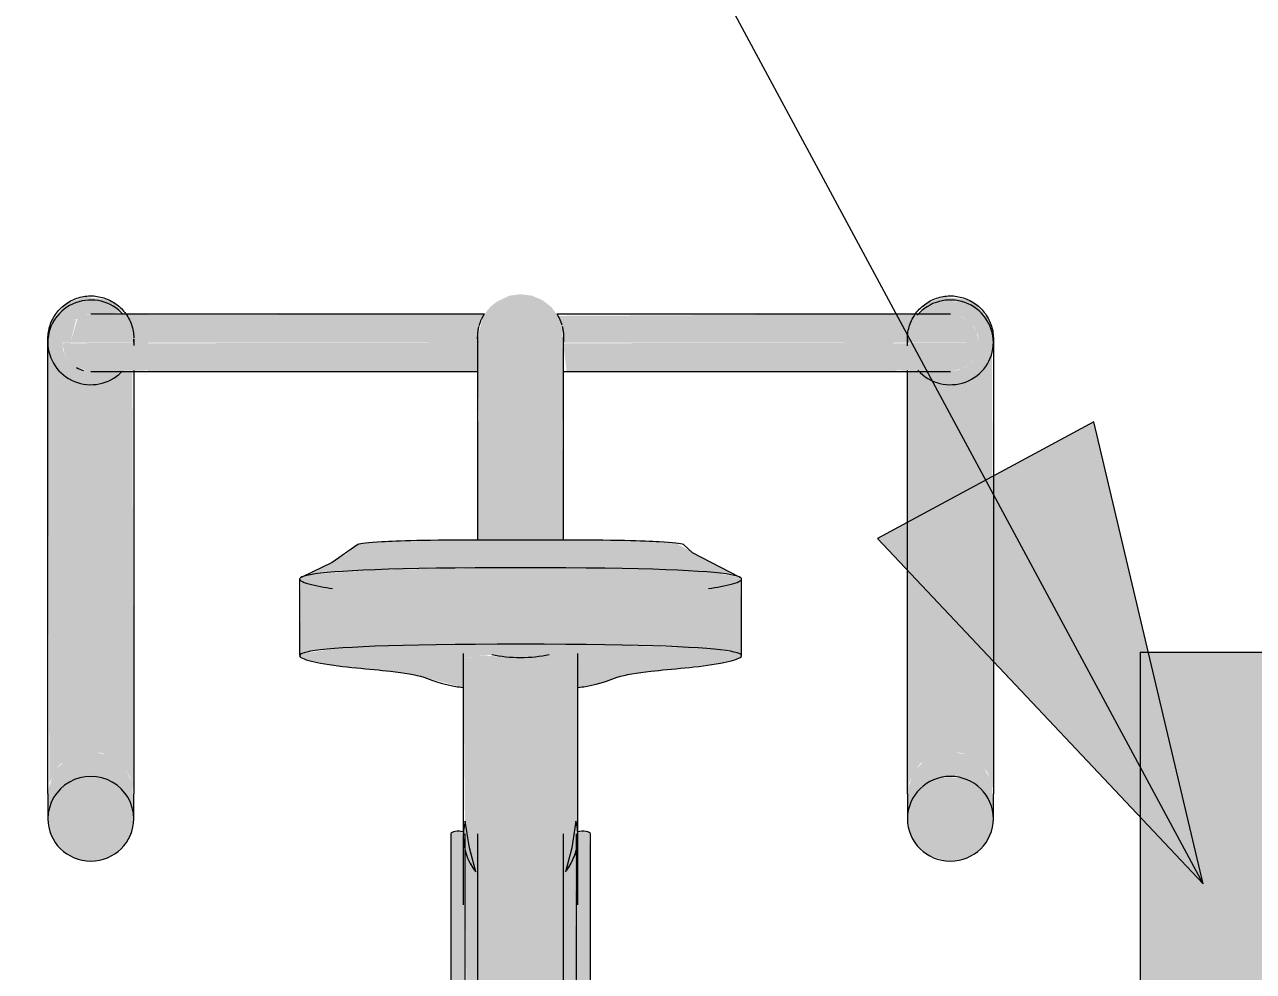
# Model space of a CAD drawing. Header units: inches. Extents: x -1460 to -268, y -77 to 274.
# Drawn here: x -1326.27 to -1304.82, y 6.76 to 23.29 of the extents above; entities that cross this region are included whole.
import ezdxf

# ---------------------------------------------------------------- set-up
doc = ezdxf.new("R2010")
doc.units = ezdxf.units.IN
doc.header["$MEASUREMENT"] = 0
for name, color, linetype, lineweight in [('A-ANNO-DIMS', 211, 'Continuous', 9), ('A-ANNO-DIMS-64', 211, 'Continuous', 9), ('G-ANNO-TEXT', 231, 'Continuous', 9), ('L-SITE', 91, 'Continuous', 9), ('Q-SPCQ', 91, 'Continuous', 9)]:
    doc.layers.add(name, color=color, linetype=linetype, lineweight=lineweight)
doc.styles.add('Century Gothic', font='ufonts.com_century-gothic.ttf', dxfattribs={"height": 6})
doc.dimstyles.new('OD_-__1___Tolerance', dxfattribs={"dimscale": 12, "dimtxt": 6.26501, "dimasz": 0.666667, "dimexe": 0.5, "dimexo": 0.333333, "dimgap": 0.333333, "dimtad": 1, "dimdec": 0, "dimzin": 1, "dimdsep": 46, "dimlunit": 4, "dimtxsty": 'Century Gothic', "dimblk1": 'OBLIQUE', "dimblk2": 'OBLIQUE', "dimsah": 1, "dimcen": 0.09, "dimdle": 0.5, "dimazin": 0, "dimtfac": 1, "dimtdec": 4, "dimtix": 1, "dimtmove": 0, "dimatfit": 3, "dimfxl": 1, "dimtvp": 1, "dimtfill": 1, "dimfrac": 2, "dimtolj": 1, "dimtzin": 0, "dimarcsym": 2})

# ---------------------------------------------------------------- blocks, each defined once
blk = doc.blocks.new('BIKE_HITCH - In Ground-777502-Elevation - North')
at = {"layer": 'L-SITE'}
for points in [[(-1305.613, -21.643), (-1305.613, -9.264), (-1305.88, -9.21), (-1306.058, -9.118), (-1306.267, -8.874), (-1306.329, -8.725), (-1306.348, -8.603), (-1306.351, -8.44), (-1306.363, -8.057), (-1306.344, 5.153), (-1306.219, 5.428), (-1305.967, 5.644), (-1305.824, 5.702), (-1305.69, 5.727), (-1305.613, 5.736), (-1305.613, 12.336), (-1306.8, 12.336), (-1306.79, -21.592), (-1306.641, -21.616), (-1305.725, -21.643)], [(-1305.613, -21.643), (-1304.555, -21.615), (-1304.425, -21.592), (-1304.425, 12.336), (-1305.613, 12.336), (-1305.613, 5.736), (-1305.328, 5.673), (-1305.155, 5.577), (-1304.956, 5.343), (-1304.878, 5.08), (-1304.863, 4.986), (-1304.888, -8.708), (-1305.032, -8.981), (-1305.238, -9.164), (-1305.503, -9.25), (-1305.613, -9.264), (-1305.613, -16.944)], [(-1305.613, -9.264), (-1305.419, -9.238), (-1305.173, -9.114), (-1305.052, -9.005), (-1304.936, -8.824), (-1304.888, -8.708), (-1304.863, -7.61), (-1304.888, 5.18), (-1304.963, 5.361), (-1305.082, 5.516), (-1305.238, 5.635), (-1305.467, 5.717), (-1305.693, 5.727), (-1305.858, 5.69), (-1305.938, 5.662), (-1306.128, 5.525), (-1306.268, 5.343), (-1306.289, 5.311), (-1306.344, 5.153), (-1306.363, 4.756), (-1306.344, -8.681), (-1306.267, -8.874), (-1306.127, -9.054), (-1306.08, -9.1), (-1305.85, -9.221), (-1305.668, -9.258)]]:
    blk.add_hatch(color=256, dxfattribs=at).paths.add_polyline_path(points, flags=0)
for p, q in [((-1306.8, 12.336), (-1306.8, -21.637)), ((-1306.8, 12.336), (-1305.613, 12.336)), ((-1305.613, 12.336), (-1304.425, 12.336)), ((-1304.425, -21.64), (-1304.425, 12.336))]:
    blk.add_line(p, q, dxfattribs=at)
at = {"layer": 'L-SITE', "flags": 128}
for points in [[(-1306.363, 4.986), (-1306.362, 5.016), (-1306.36, 5.046), (-1306.357, 5.076), (-1306.353, 5.105), (-1306.348, 5.135), (-1306.341, 5.164), (-1306.334, 5.193), (-1306.325, 5.222), (-1306.315, 5.25), (-1306.304, 5.278), (-1306.291, 5.305), (-1306.278, 5.332), (-1306.264, 5.359), (-1306.248, 5.384), (-1306.232, 5.409), (-1306.214, 5.434), (-1306.196, 5.458), (-1306.177, 5.48), (-1306.156, 5.503), (-1306.135, 5.524), (-1306.113, 5.544), (-1306.091, 5.564), (-1306.067, 5.583), (-1306.043, 5.6), (-1306.018, 5.617), (-1305.992, 5.633), (-1305.966, 5.647), (-1305.94, 5.661), (-1305.912, 5.674), (-1305.885, 5.685), (-1305.856, 5.695), (-1305.828, 5.704), (-1305.799, 5.712), (-1305.77, 5.719), (-1305.74, 5.725), (-1305.711, 5.73), (-1305.681, 5.733), (-1305.651, 5.735), (-1305.621, 5.736), (-1305.591, 5.736), (-1305.561, 5.734), (-1305.531, 5.731), (-1305.501, 5.728), (-1305.472, 5.723), (-1305.442, 5.716), (-1305.413, 5.709), (-1305.385, 5.7), (-1305.356, 5.691), (-1305.328, 5.68), (-1305.301, 5.668), (-1305.274, 5.655), (-1305.247, 5.641), (-1305.221, 5.626), (-1305.196, 5.609), (-1305.171, 5.592), (-1305.148, 5.574), (-1305.124, 5.555), (-1305.102, 5.535), (-1305.08, 5.514), (-1305.06, 5.493), (-1305.04, 5.47), (-1305.021, 5.447), (-1305.003, 5.423), (-1304.986, 5.398), (-1304.97, 5.373), (-1304.955, 5.347), (-1304.941, 5.32), (-1304.928, 5.293), (-1304.917, 5.265), (-1304.906, 5.237), (-1304.897, 5.209), (-1304.888, 5.18), (-1304.881, 5.151), (-1304.875, 5.121), (-1304.87, 5.092), (-1304.867, 5.062), (-1304.864, 5.032), (-1304.863, 5.002), (-1304.863, 4.986)], [(-1306.363, 4.821), (-1306.363, 4.875), (-1306.363, 4.918), (-1306.363, 4.951), (-1306.363, 4.973), (-1306.363, 4.984), (-1306.363, 4.986)], [(-1306.363, 4.986), (-1306.363, 4.981), (-1306.363, 4.964), (-1306.363, 4.937), (-1306.363, 4.9), (-1306.363, 4.851), (-1306.363, 4.792), (-1306.363, 4.723), (-1306.363, 4.643), (-1306.363, 4.553), (-1306.363, 4.453), (-1306.363, 4.343), (-1306.363, 4.223), (-1306.363, 4.094), (-1306.363, 3.955), (-1306.363, 3.807), (-1306.363, 3.65), (-1306.363, 3.485), (-1306.363, 3.311), (-1306.363, 3.129), (-1306.363, 2.939), (-1306.363, 2.741), (-1306.363, 2.537), (-1306.363, 2.325), (-1306.363, 2.107), (-1306.363, 1.883), (-1306.363, 1.653), (-1306.363, 1.417), (-1306.363, 1.177), (-1306.363, 0.931), (-1306.363, 0.682), (-1306.363, 0.428), (-1306.363, 0.171), (-1306.363, -0.089), (-1306.363, -0.352), (-1306.363, -0.617), (-1306.363, -0.884), (-1306.363, -1.152), (-1306.363, -1.421), (-1306.363, -1.691), (-1306.363, -1.961), (-1306.363, -2.231), (-1306.363, -2.5), (-1306.363, -2.767), (-1306.363, -3.034), (-1306.363, -3.298), (-1306.363, -3.559), (-1306.363, -3.818), (-1306.363, -4.074), (-1306.363, -4.325), (-1306.363, -4.573), (-1306.363, -4.816), (-1306.363, -5.055), (-1306.363, -5.288), (-1306.363, -5.515), (-1306.363, -5.736), (-1306.363, -5.951), (-1306.363, -6.16), (-1306.363, -6.361), (-1306.363, -6.555), (-1306.363, -6.741), (-1306.363, -6.92), (-1306.363, -7.09), (-1306.363, -7.251), (-1306.363, -7.404), (-1306.363, -7.548), (-1306.363, -7.683), (-1306.363, -7.808), (-1306.363, -7.923), (-1306.363, -8.029), (-1306.363, -8.124), (-1306.363, -8.209), (-1306.363, -8.284), (-1306.363, -8.349), (-1306.363, -8.403), (-1306.363, -8.446), (-1306.363, -8.479), (-1306.363, -8.501), (-1306.363, -8.512), (-1306.363, -8.514)], [(-1304.863, 4.986), (-1304.863, 4.981), (-1304.863, 4.964), (-1304.863, 4.937), (-1304.863, 4.9), (-1304.863, 4.851)], [(-1304.863, -8.514), (-1304.863, -8.509), (-1304.863, -8.492), (-1304.863, -8.466), (-1304.863, -8.428), (-1304.863, -8.379), (-1304.863, -8.321), (-1304.863, -8.251), (-1304.863, -8.171), (-1304.863, -8.081), (-1304.863, -7.981), (-1304.863, -7.871), (-1304.863, -7.751), (-1304.863, -7.622), (-1304.863, -7.483), (-1304.863, -7.335), (-1304.863, -7.178), (-1304.863, -7.013), (-1304.863, -6.839), (-1304.863, -6.657), (-1304.863, -6.467), (-1304.863, -6.269), (-1304.863, -6.065), (-1304.863, -5.853), (-1304.863, -5.635), (-1304.863, -5.411), (-1304.863, -5.181), (-1304.863, -4.946), (-1304.863, -4.705), (-1304.863, -4.46), (-1304.863, -4.21), (-1304.863, -3.956), (-1304.863, -3.699), (-1304.863, -3.439), (-1304.863, -3.176), (-1304.863, -2.911), (-1304.863, -2.644), (-1304.863, -2.376), (-1304.863, -2.107), (-1304.863, -1.837), (-1304.863, -1.567), (-1304.863, -1.297), (-1304.863, -1.028), (-1304.863, -0.761), (-1304.863, -0.495), (-1304.863, -0.23), (-1304.863, 0.031), (-1304.863, 0.29), (-1304.863, 0.545), (-1304.863, 0.797), (-1304.863, 1.045), (-1304.863, 1.288), (-1304.863, 1.526), (-1304.863, 1.76), (-1304.863, 1.987), (-1304.863, 2.208), (-1304.863, 2.423), (-1304.863, 2.632), (-1304.863, 2.833), (-1304.863, 3.027), (-1304.863, 3.213), (-1304.863, 3.392), (-1304.863, 3.562), (-1304.863, 3.723), (-1304.863, 3.876), (-1304.863, 4.02), (-1304.863, 4.154), (-1304.863, 4.28), (-1304.863, 4.395), (-1304.863, 4.5), (-1304.863, 4.596), (-1304.863, 4.681), (-1304.863, 4.756), (-1304.863, 4.821), (-1304.863, 4.875), (-1304.863, 4.918), (-1304.863, 4.951), (-1304.863, 4.973), (-1304.863, 4.984), (-1304.863, 4.986)], [(-1306.363, -8.514), (-1306.363, -8.509), (-1306.363, -8.492), (-1306.363, -8.466), (-1306.363, -8.428), (-1306.363, -8.379), (-1306.363, -8.321)], [(-1304.863, -8.544), (-1304.865, -8.574), (-1304.868, -8.604), (-1304.872, -8.634), (-1304.878, -8.663), (-1304.884, -8.692), (-1304.892, -8.721), (-1304.901, -8.75), (-1304.911, -8.778), (-1304.922, -8.806), (-1304.934, -8.834), (-1304.948, -8.86), (-1304.962, -8.887), (-1304.977, -8.912), (-1304.994, -8.938), (-1305.011, -8.962), (-1305.03, -8.986), (-1305.049, -9.009), (-1305.069, -9.031), (-1305.09, -9.052), (-1305.112, -9.073), (-1305.135, -9.092), (-1305.158, -9.111), (-1305.183, -9.128), (-1305.208, -9.145), (-1305.233, -9.161), (-1305.259, -9.176), (-1305.286, -9.189), (-1305.313, -9.202), (-1305.341, -9.213), (-1305.369, -9.223), (-1305.398, -9.233), (-1305.427, -9.241), (-1305.456, -9.247), (-1305.485, -9.253), (-1305.515, -9.258), (-1305.545, -9.261), (-1305.575, -9.263), (-1305.605, -9.264), (-1305.635, -9.264), (-1305.665, -9.262), (-1305.695, -9.26), (-1305.724, -9.256), (-1305.754, -9.251), (-1305.783, -9.244), (-1305.812, -9.237), (-1305.841, -9.228), (-1305.869, -9.219), (-1305.897, -9.208), (-1305.925, -9.196), (-1305.952, -9.183), (-1305.978, -9.169), (-1306.004, -9.154), (-1306.03, -9.138), (-1306.054, -9.12), (-1306.078, -9.102), (-1306.101, -9.083), (-1306.124, -9.063), (-1306.145, -9.042), (-1306.166, -9.021), (-1306.186, -8.998), (-1306.205, -8.975), (-1306.223, -8.951), (-1306.239, -8.926), (-1306.255, -8.901), (-1306.27, -8.875), (-1306.284, -8.848), (-1306.297, -8.821), (-1306.309, -8.793), (-1306.319, -8.765), (-1306.329, -8.737), (-1306.337, -8.708), (-1306.344, -8.679), (-1306.35, -8.649), (-1306.355, -8.62), (-1306.359, -8.59), (-1306.361, -8.56), (-1306.363, -8.53), (-1306.363, -8.514)], [(-1304.863, -8.403), (-1304.863, -8.446), (-1304.863, -8.479), (-1304.863, -8.501), (-1304.863, -8.512), (-1304.863, -8.514)]]:
    blk.add_lwpolyline(points, dxfattribs=at)
at = {"layer": 'L-SITE'}
for points in [[(-1305.325, 5.679), (-1305.342, 5.685), (-1305.358, 5.692), (-1305.376, 5.697)], [(-1306.313, 5.255), (-1306.317, 5.244), (-1306.321, 5.234), (-1306.324, 5.223)], [(-1304.901, 5.223), (-1304.907, 5.24), (-1304.913, 5.257), (-1304.92, 5.274)], [(-1306.357, 5.078), (-1306.361, 5.048), (-1306.363, 5.017), (-1306.363, 4.986)], [(-1306.363, 4.986), (-1306.363, 4.969), (-1306.362, 4.953), (-1306.361, 4.936)], [(-1306.359, -8.438), (-1306.362, -8.463), (-1306.363, -8.489), (-1306.363, -8.514)], [(-1306.363, -8.514), (-1306.363, -8.551), (-1306.36, -8.589), (-1306.355, -8.625)], [(-1306.324, -8.751), (-1306.321, -8.762), (-1306.317, -8.772), (-1306.313, -8.783)], [(-1304.92, -8.802), (-1304.913, -8.786), (-1304.907, -8.768), (-1304.901, -8.751)], [(-1305.375, -9.225), (-1305.358, -9.22), (-1305.341, -9.213), (-1305.325, -9.206)]]:
    blk.add_open_spline(points, degree=3, dxfattribs=at)
for points, knots in [([(-1305.131, 5.56), (-1305.136, 5.565), (-1305.148, 5.575), (-1305.168, 5.59), (-1305.186, 5.603), (-1305.196, 5.609), (-1305.197, 5.61)], [0.55853713, 0.55853713, 0.55853713, 0.55853713, 0.575, 0.6, 0.625, 0.63059852, 0.63059852, 0.63059852, 0.63059852]), ([(-1306.219, 5.428), (-1306.224, 5.421), (-1306.231, 5.411), (-1306.237, 5.402), (-1306.238, 5.4)], [0.6, 0.6, 0.6, 0.6, 0.625, 0.62948667, 0.62948667, 0.62948667, 0.62948667]), ([(-1304.987, 5.4), (-1304.988, 5.401), (-1304.995, 5.411), (-1305.007, 5.428), (-1305.023, 5.449), (-1305.033, 5.461), (-1305.037, 5.466)], [0.3697654, 0.3697654, 0.3697654, 0.3697654, 0.375, 0.4, 0.425, 0.44223628, 0.44223628, 0.44223628, 0.44223628]), ([(-1304.863, 4.986), (-1304.863, 5.027), (-1304.867, 5.074), (-1304.875, 5.119), (-1304.876, 5.125)], [0, 0, 0, 0, 0.1, 0.1151054, 0.1151054, 0.1151054, 0.1151054]), ([(-1304.877, -8.661), (-1304.876, -8.653), (-1304.867, -8.604), (-1304.863, -8.555), (-1304.863, -8.514)], [0.877854, 0.877854, 0.877854, 0.877854, 0.9, 1, 1, 1, 1]), ([(-1306.238, -8.928), (-1306.237, -8.93), (-1306.231, -8.939), (-1306.224, -8.948), (-1306.219, -8.956)], [0.37034888, 0.37034888, 0.37034888, 0.37034888, 0.375, 0.4, 0.4, 0.4, 0.4]), ([(-1305.037, -8.994), (-1305.033, -8.989), (-1305.022, -8.977), (-1305.007, -8.956), (-1304.995, -8.939), (-1304.988, -8.929), (-1304.987, -8.928)], [0.55761597, 0.55761597, 0.55761597, 0.55761597, 0.575, 0.6, 0.625, 0.63017959, 0.63017959, 0.63017959, 0.63017959]), ([(-1305.197, -9.138), (-1305.195, -9.137), (-1305.185, -9.13), (-1305.168, -9.118), (-1305.147, -9.102), (-1305.135, -9.092), (-1305.13, -9.088)], [0.36925883, 0.36925883, 0.36925883, 0.36925883, 0.375, 0.4, 0.425, 0.44138524, 0.44138524, 0.44138524, 0.44138524])]:
    blk.add_open_spline(points, degree=3, knots=knots, dxfattribs=at)
blk = doc.blocks.new('Bicycle_4878 - Bicycle_4878-V5-Elevation - North')
at = {"layer": 'Q-SPCQ'}
for points in [[(-1325.113, 17.002), (-1324.919, 17.027), (-1324.68, 17.145), (-1324.596, 17.241), (-1325.242, 17.251), (-1325.546, 17.484), (-1325.596, 17.604), (-1325.613, 17.734), (-1325.563, 17.941), (-1325.528, 18.008), (-1325.388, 18.148), (-1325.347, 18.148), (-1325.181, 18.225), (-1324.975, 18.225), (-1324.582, 18.263), (-1324.738, 18.38), (-1324.919, 18.454), (-1325.113, 18.479), (-1325.307, 18.454), (-1325.528, 18.35), (-1325.643, 18.263), (-1325.762, 18.11), (-1325.837, 17.932), (-1325.861, 17.725), (-1325.837, 17.55), (-1325.707, 17.301), (-1325.643, 17.218), (-1325.488, 17.101), (-1325.307, 17.027)], [(-1325.837, 17.932), (-1325.762, 18.11), (-1325.643, 18.263), (-1325.388, 18.421), (-1325.307, 18.454), (-1325.021, 18.467), (-1324.838, 18.421), (-1324.718, 18.366), (-1324.539, 18.265), (-1324.738, 18.441), (-1324.838, 18.492), (-1325.113, 18.519), (-1325.206, 18.539), (-1325.488, 18.441), (-1325.558, 18.404), (-1325.79, 18.11)], [(-1317.613, 16.268), (-1317.082, 16.303), (-1316.888, 16.355), (-1316.863, 16.386), (-1316.888, 18.025), (-1316.963, 18.206), (-1317.082, 18.362), (-1317.238, 18.481), (-1317.419, 18.556), (-1317.613, 18.581), (-1317.807, 18.556), (-1318.027, 18.451), (-1318.148, 18.355), (-1318.262, 18.206), (-1318.345, 17.9), (-1318.363, 17.36), (-1318.337, 16.355), (-1318.129, 16.301), (-1317.807, 16.272)], [(-1310.113, 17.002), (-1309.919, 17.027), (-1309.738, 17.101), (-1309.582, 17.219), (-1309.463, 17.372), (-1309.388, 17.55), (-1309.363, 17.741), (-1309.388, 17.932), (-1309.463, 18.11), (-1309.582, 18.263), (-1309.738, 18.38), (-1309.919, 18.454), (-1310.221, 18.465), (-1310.307, 18.454), (-1310.579, 18.312), (-1310.675, 18.208), (-1310.439, 18.225), (-1310.066, 18.228), (-1309.923, 18.192), (-1309.782, 18.105), (-1309.698, 18.008), (-1309.652, 17.917), (-1309.63, 17.863), (-1309.614, 17.725), (-1309.672, 17.502), (-1309.748, 17.395), (-1309.843, 17.316), (-1309.959, 17.261), (-1310.095, 17.236), (-1310.221, 17.248), (-1310.299, 17.236), (-1310.669, 17.252), (-1310.579, 17.17), (-1310.488, 17.101), (-1310.221, 17.016)], [(-1309.388, 17.932), (-1309.463, 18.159), (-1309.669, 18.406), (-1309.852, 18.493), (-1310.113, 18.519), (-1310.221, 18.535), (-1310.488, 18.441), (-1310.558, 18.404), (-1310.643, 18.263), (-1310.388, 18.421), (-1310.221, 18.465), (-1310.021, 18.468), (-1309.838, 18.421), (-1309.738, 18.38), (-1309.539, 18.207), (-1309.463, 18.11)], [(-1318.363, 17.734), (-1318.356, 17.734), (-1318.356, 17.9), (-1318.308, 18.111), (-1318.266, 18.228), (-1324.113, 18.217), (-1324.113, 17.734), (-1319.447, 17.734)], [(-1316.869, 17.734), (-1311.113, 17.734), (-1311.113, 18.234), (-1316.962, 18.203), (-1316.888, 18.025), (-1316.869, 17.734)], [(-1309.613, 17.734), (-1309.655, 17.925), (-1309.748, 18.073), (-1309.789, 18.11), (-1309.959, 18.207), (-1310.095, 18.231), (-1310.299, 18.231), (-1311.044, 18.217), (-1311.113, 18.217), (-1311.113, 17.734), (-1309.655, 17.734)], [(-1324.363, 9.862), (-1324.388, 17.246), (-1324.582, 17.218), (-1324.826, 17.065), (-1325.019, 17.014), (-1325.211, 17.015), (-1325.405, 17.067), (-1325.569, 17.163), (-1325.708, 17.301), (-1325.806, 17.45), (-1325.863, 17.725), (-1325.837, 10.053), (-1325.712, 10.296), (-1325.643, 10.385), (-1325.4, 10.538), (-1325.211, 10.588), (-1325.015, 10.588), (-1324.919, 10.576), (-1324.656, 10.44), (-1324.514, 10.296), (-1324.425, 10.142), (-1324.375, 9.95)], [(-1324.113, 17.234), (-1318.363, 17.243), (-1318.363, 17.734), (-1324.113, 17.725), (-1324.113, 17.251)], [(-1311.113, 17.234), (-1311.113, 17.734), (-1316.869, 17.725), (-1316.811, 17.242), (-1311.539, 17.235)], [(-1310.113, 17.234), (-1309.906, 17.283), (-1309.789, 17.357), (-1309.698, 17.46), (-1309.655, 17.543), (-1309.63, 17.604), (-1309.613, 17.734), (-1311.113, 17.725), (-1311.113, 17.234), (-1311.044, 17.251), (-1310.131, 17.236)], [(-1310.863, 9.862), (-1310.831, 10.068), (-1310.712, 10.296), (-1310.643, 10.385), (-1310.4, 10.538), (-1310.211, 10.588), (-1310.015, 10.588), (-1309.919, 10.576), (-1309.656, 10.44), (-1309.513, 10.296), (-1309.463, 10.232), (-1309.375, 9.953), (-1309.363, 10.068), (-1309.388, 17.55), (-1309.518, 17.302), (-1309.656, 17.163), (-1309.826, 17.065), (-1310.019, 17.014), (-1310.221, 17.016), (-1310.405, 17.067), (-1310.569, 17.163), (-1310.742, 17.257), (-1310.863, 17.234), (-1310.863, 10.054)], [(-1318.363, 14.297), (-1316.863, 14.298), (-1316.888, 16.355), (-1317.082, 16.303), (-1317.613, 16.268), (-1318.143, 16.303), (-1318.337, 16.355), (-1318.363, 16.386), (-1318.363, 14.298)], [(-1321.446, 13.638), (-1321.087, 13.71), (-1320.155, 13.773), (-1318.129, 13.808), (-1317.613, 13.809), (-1318.129, 14.298), (-1320.092, 14.261), (-1320.447, 14.219), (-1320.662, 14.04), (-1320.964, 13.869), (-1321.283, 13.716)], [(-1317.613, 13.809), (-1317.097, 14.298), (-1318.129, 14.298), (-1317.826, 14.011)], [(-1313.78, 13.638), (-1314.542, 14.028), (-1314.902, 14.242), (-1315.493, 14.278), (-1316.316, 14.294), (-1317.099, 14.296), (-1317.613, 13.809), (-1315.071, 13.773), (-1314.028, 13.699), (-1313.904, 13.669)], [(-1321.464, 12.259), (-1321.428, 12.311), (-1321.214, 12.361), (-1320.773, 12.405), (-1319.021, 12.464), (-1317.613, 12.473), (-1317.613, 13.809), (-1320.155, 13.773), (-1321.214, 13.695), (-1321.446, 13.638), (-1321.455, 12.772)], [(-1313.762, 12.259), (-1313.78, 13.638), (-1314.175, 13.713), (-1315.071, 13.773), (-1316.952, 13.807), (-1317.613, 13.809), (-1317.613, 12.473), (-1315.167, 12.441), (-1314.012, 12.361), (-1313.78, 12.285)], [(-1318.613, 11.717), (-1318.584, 12.219), (-1318.542, 12.234), (-1318.32, 12.277), (-1317.872, 12.296), (-1316.904, 12.277), (-1316.628, 12.207), (-1316.613, 12.192), (-1316.607, 11.718), (-1316.189, 11.807), (-1315.684, 11.955), (-1315.142, 12.023), (-1314.175, 12.136), (-1313.857, 12.209), (-1313.762, 12.259), (-1313.797, 12.311), (-1314.175, 12.377), (-1314.452, 12.405), (-1316.205, 12.464), (-1319.021, 12.464), (-1320.773, 12.405), (-1321.428, 12.311), (-1321.464, 12.259), (-1321.369, 12.209), (-1320.978, 12.123), (-1320.083, 12.023), (-1319.401, 11.925), (-1318.618, 11.718)], [(-1317.613, 6.075), (-1317.113, 6.13), (-1316.811, 6.245), (-1316.683, 6.341), (-1316.644, 6.385), (-1316.667, 8.801), (-1316.829, 8.503), (-1316.684, 9.154), (-1316.635, 9.321), (-1316.613, 9.276), (-1316.614, 12.194), (-1316.702, 12.239), (-1316.908, 12.277), (-1317.113, 12.296), (-1317.613, 12.242), (-1318.322, 12.277), (-1318.581, 12.222), (-1318.613, 12.192), (-1318.584, 9.353), (-1318.578, 9.386), (-1318.445, 8.688), (-1318.446, 8.578), (-1318.559, 8.801), (-1318.581, 8.85), (-1318.559, 6.357), (-1318.399, 6.237), (-1318.32, 6.195), (-1318.113, 6.13), (-1317.872, 6.089)], [(-1317.613, 12.242), (-1317.113, 12.296), (-1318.113, 12.296), (-1317.872, 12.256)], [(-1324.363, 9.428), (-1324.388, 10.053), (-1324.518, 10.302), (-1324.656, 10.44), (-1324.826, 10.538), (-1325.015, 10.588), (-1325.211, 10.588), (-1325.4, 10.538), (-1325.569, 10.44), (-1325.712, 10.296), (-1325.762, 10.232), (-1325.851, 9.95), (-1325.863, 9.668), (-1325.837, 9.619), (-1325.762, 9.797), (-1325.643, 9.95), (-1325.488, 10.068), (-1325.307, 10.142), (-1325.113, 10.167), (-1324.919, 10.142), (-1324.718, 10.053), (-1324.518, 9.867), (-1324.42, 9.694), (-1324.375, 9.519)], [(-1309.363, 9.428), (-1309.388, 10.054), (-1309.518, 10.302), (-1309.656, 10.44), (-1309.826, 10.538), (-1310.015, 10.588), (-1310.221, 10.587), (-1310.4, 10.538), (-1310.569, 10.44), (-1310.712, 10.296), (-1310.762, 10.232), (-1310.849, 9.964), (-1310.863, 9.862), (-1310.837, 9.619), (-1310.762, 9.798), (-1310.643, 9.951), (-1310.488, 10.068), (-1310.221, 10.153), (-1310.113, 10.167), (-1309.919, 10.142), (-1309.738, 10.068), (-1309.518, 9.868), (-1309.42, 9.694), (-1309.375, 9.519)], [(-1325.113, 8.69), (-1324.919, 8.715), (-1324.718, 8.803), (-1324.582, 8.906), (-1324.463, 9.059), (-1324.388, 9.237), (-1324.363, 9.428), (-1324.388, 9.619), (-1324.463, 9.797), (-1324.582, 9.95), (-1324.738, 10.068), (-1324.919, 10.142), (-1325.113, 10.167), (-1325.307, 10.142), (-1325.488, 10.068), (-1325.643, 9.95), (-1325.762, 9.797), (-1325.837, 9.619), (-1325.863, 9.428), (-1325.837, 9.237), (-1325.762, 9.059), (-1325.643, 8.906), (-1325.488, 8.788), (-1325.307, 8.715)], [(-1310.113, 8.69), (-1309.919, 8.715), (-1309.738, 8.789), (-1309.582, 8.906), (-1309.463, 9.059), (-1309.388, 9.237), (-1309.363, 9.428), (-1309.388, 9.619), (-1309.463, 9.798), (-1309.582, 9.951), (-1309.738, 10.068), (-1309.919, 10.142), (-1310.221, 10.153), (-1310.307, 10.142), (-1310.488, 10.068), (-1310.643, 9.951), (-1310.762, 9.798), (-1310.837, 9.619), (-1310.863, 9.428), (-1310.837, 9.237), (-1310.762, 9.059), (-1310.643, 8.906), (-1310.488, 8.789), (-1310.221, 8.704)], [(-1316.519, -9.033), (-1316.394, -9.033), (-1316.411, 9.188), (-1316.519, 9.21), (-1316.617, 9.185), (-1316.628, 8.991), (-1316.644, 8.692), (-1316.626, -9.033), (-1316.55, -9.033)]]:
    blk.add_hatch(color=256, dxfattribs=at).paths.add_polyline_path(points, flags=0)
h = blk.add_hatch(color=256, dxfattribs=at)
h.paths.add_polyline_path([(-1324.863, 17.734), (-1324.113, 17.734), (-1324.113, 18.234), (-1324.396, 18.222), (-1325.242, 18.217), (-1325.347, 18.148), (-1325.47, 17.734), (-1325, 17.734)], flags=0)
h.paths.add_polyline_path([(-1325.47, 17.734), (-1325.363, 18.167), (-1325.528, 18.008), (-1325.57, 17.925), (-1325.596, 17.863), (-1325.613, 17.734), (-1325.528, 17.734)], flags=0)
h = blk.add_hatch(color=256, dxfattribs=at)
h.paths.add_polyline_path([(-1325.113, 17.234), (-1324.868, 17.239), (-1324.396, 17.246), (-1324.113, 17.251), (-1324.113, 17.734), (-1325.467, 17.725), (-1325.347, 17.32), (-1325.181, 17.243), (-1325.151, 17.239)], flags=0)
h.paths.add_polyline_path([(-1325.363, 17.301), (-1325.347, 17.32), (-1325.47, 17.734), (-1325.612, 17.725), (-1325.57, 17.543), (-1325.528, 17.46), (-1325.388, 17.32), (-1325.376, 17.311)], flags=0)
h = blk.add_hatch(color=256, dxfattribs=at)
h.paths.add_polyline_path([(-1316.829, 8.503), (-1316.711, 8.692), (-1316.638, 8.903), (-1316.624, 9.27), (-1316.658, 9.321), (-1316.781, 8.688), (-1316.811, 8.573)], flags=0)
h.paths.add_polyline_path([(-1318.397, 8.503), (-1318.542, 9.154), (-1318.585, 9.352), (-1318.613, 9.124), (-1318.588, 8.903), (-1318.445, 8.58), (-1318.444, 8.579)], flags=0)
h = blk.add_hatch(color=256, dxfattribs=at)
h.paths.add_polyline_path([(-1318.818, -8.156), (-1318.79, -8), (-1318.761, -8.036), (-1318.816, -8.152)], flags=0)
h.paths.add_polyline_path([(-1318.7, -7.949), (-1318.771, -7.958), (-1318.815, -8.016), (-1318.771, -7.895), (-1318.698, -7.887), (-1318.642, -7.931), (-1318.63, -8.032), (-1318.658, -7.973), (-1318.678, -7.958)], flags=0)
h.paths.add_polyline_path([(-1318.63, -9.033), (-1318.581, -9.033), (-1318.605, 9.058), (-1318.644, 9.204), (-1318.795, 9.197), (-1318.831, 9.167), (-1318.805, -8.154), (-1318.79, -8.143), (-1318.706, -7.958), (-1318.692, -7.973), (-1318.647, -8.021), (-1318.633, -8.039), (-1318.63, -8.948)], flags=0)
for p, q in [((-1318.246, 18.234), (-1324.113, 18.234)), ((-1311.113, 18.234), (-1316.98, 18.234)), ((-1324.113, 17.234), (-1318.363, 17.234)), ((-1316.863, 17.234), (-1311.113, 17.234)), ((-1318.363, 16.386), (-1318.363, 14.297)), ((-1316.863, 14.297), (-1316.863, 16.386)), ((-1318.129, 14.298), (-1317.097, 14.298)), ((-1321.469, 13.61), (-1321.469, 12.274)), ((-1313.757, 12.274), (-1313.757, 13.61)), ((-1318.613, 12.312), (-1318.613, 9.124)), ((-1316.613, 9.124), (-1316.613, 12.312)), ((-1325.863, 9.862), (-1325.863, 9.428)), ((-1324.363, 9.428), (-1324.363, 9.862)), ((-1310.863, 9.862), (-1310.863, 9.428)), ((-1309.363, 9.428), (-1309.363, 9.862)), ((-1318.831, 9.167), (-1318.831, -9.033)), ((-1318.613, 9.124), (-1318.613, 7.924)), ((-1318.581, -9.033), (-1318.581, 9.167)), ((-1318.363, 9.167), (-1318.363, -8.768)), ((-1316.863, -8.768), (-1316.863, 9.167)), ((-1316.644, 9.167), (-1316.644, -9.033)), ((-1316.613, 7.924), (-1316.613, 9.124)), ((-1316.394, -9.033), (-1316.394, 9.167))]:
    blk.add_line(p, q, dxfattribs=at)
at = {"layer": 'Q-SPCQ', "flags": 128}
for points in [[(-1325.863, 17.801), (-1325.862, 17.831), (-1325.86, 17.861), (-1325.857, 17.891), (-1325.853, 17.921), (-1325.848, 17.95), (-1325.841, 17.98), (-1325.834, 18.009), (-1325.825, 18.037), (-1325.815, 18.066), (-1325.804, 18.094), (-1325.791, 18.121), (-1325.778, 18.148), (-1325.764, 18.174), (-1325.748, 18.2), (-1325.732, 18.225), (-1325.714, 18.249), (-1325.696, 18.273), (-1325.677, 18.296), (-1325.656, 18.318), (-1325.635, 18.34), (-1325.613, 18.36), (-1325.591, 18.38), (-1325.567, 18.398), (-1325.543, 18.416), (-1325.518, 18.433), (-1325.492, 18.448), (-1325.466, 18.463), (-1325.44, 18.477), (-1325.412, 18.489), (-1325.385, 18.501), (-1325.356, 18.511), (-1325.328, 18.52), (-1325.299, 18.528), (-1325.27, 18.535), (-1325.24, 18.541), (-1325.211, 18.545), (-1325.181, 18.548), (-1325.151, 18.551), (-1325.121, 18.551), (-1325.091, 18.551), (-1325.061, 18.55), (-1325.031, 18.547), (-1325.001, 18.543), (-1324.972, 18.538), (-1324.942, 18.532), (-1324.913, 18.524), (-1324.885, 18.516), (-1324.856, 18.506), (-1324.828, 18.495), (-1324.801, 18.483), (-1324.774, 18.47), (-1324.747, 18.456), (-1324.721, 18.441), (-1324.696, 18.425), (-1324.671, 18.408), (-1324.648, 18.39), (-1324.624, 18.371), (-1324.602, 18.351), (-1324.58, 18.33), (-1324.56, 18.308), (-1324.54, 18.286), (-1324.521, 18.262), (-1324.503, 18.238), (-1324.486, 18.214), (-1324.47, 18.188), (-1324.455, 18.162), (-1324.441, 18.136), (-1324.428, 18.108), (-1324.417, 18.081), (-1324.406, 18.053), (-1324.397, 18.024), (-1324.388, 17.995), (-1324.381, 17.966), (-1324.375, 17.937), (-1324.37, 17.907), (-1324.367, 17.878), (-1324.364, 17.848), (-1324.363, 17.818)], [(-1310.863, 17.802), (-1310.862, 17.832), (-1310.86, 17.862), (-1310.857, 17.891), (-1310.853, 17.921), (-1310.848, 17.951), (-1310.841, 17.98), (-1310.834, 18.009), (-1310.825, 18.038), (-1310.815, 18.066), (-1310.804, 18.094), (-1310.791, 18.121), (-1310.778, 18.148), (-1310.764, 18.174), (-1310.748, 18.2), (-1310.732, 18.225), (-1310.714, 18.249), (-1310.696, 18.273), (-1310.677, 18.296), (-1310.656, 18.318), (-1310.635, 18.34), (-1310.613, 18.36), (-1310.591, 18.38), (-1310.567, 18.398), (-1310.543, 18.416), (-1310.518, 18.433), (-1310.492, 18.448), (-1310.466, 18.463), (-1310.44, 18.477), (-1310.412, 18.489), (-1310.385, 18.501), (-1310.356, 18.511), (-1310.328, 18.52), (-1310.299, 18.528), (-1310.27, 18.535), (-1310.24, 18.541), (-1310.211, 18.545), (-1310.181, 18.549), (-1310.151, 18.551), (-1310.121, 18.552), (-1310.091, 18.551), (-1310.061, 18.55), (-1310.031, 18.547), (-1310.001, 18.543), (-1309.972, 18.538), (-1309.942, 18.532), (-1309.913, 18.525), (-1309.885, 18.516), (-1309.856, 18.506), (-1309.828, 18.496), (-1309.801, 18.484), (-1309.774, 18.471), (-1309.747, 18.456), (-1309.721, 18.441), (-1309.696, 18.425), (-1309.671, 18.408), (-1309.648, 18.39), (-1309.624, 18.371), (-1309.602, 18.351), (-1309.58, 18.33), (-1309.56, 18.308), (-1309.54, 18.286), (-1309.521, 18.262), (-1309.503, 18.238), (-1309.486, 18.214), (-1309.47, 18.188), (-1309.455, 18.162), (-1309.441, 18.136), (-1309.428, 18.109), (-1309.417, 18.081), (-1309.406, 18.053), (-1309.397, 18.024), (-1309.388, 17.996), (-1309.381, 17.966), (-1309.375, 17.937), (-1309.37, 17.907), (-1309.367, 17.878), (-1309.364, 17.848), (-1309.363, 17.818), (-1309.363, 17.802)], [(-1324.113, 18.234), (-1324.153, 18.234), (-1324.193, 18.234), (-1324.233, 18.234), (-1324.272, 18.234), (-1324.311, 18.234), (-1324.351, 18.234), (-1324.389, 18.234), (-1324.427, 18.234), (-1324.465, 18.234), (-1324.502, 18.234), (-1324.539, 18.234), (-1324.575, 18.234), (-1324.61, 18.234), (-1324.644, 18.234), (-1324.677, 18.234), (-1324.71, 18.234), (-1324.742, 18.234), (-1324.772, 18.234), (-1324.802, 18.234), (-1324.83, 18.234), (-1324.857, 18.234), (-1324.884, 18.234), (-1324.908, 18.234), (-1324.932, 18.234), (-1324.954, 18.234), (-1324.975, 18.234), (-1324.995, 18.234), (-1325.013, 18.234), (-1325.03, 18.234), (-1325.045, 18.234), (-1325.059, 18.234), (-1325.071, 18.234), (-1325.082, 18.234), (-1325.091, 18.234), (-1325.098, 18.234), (-1325.104, 18.234), (-1325.109, 18.234), (-1325.112, 18.234), (-1325.113, 18.234)], [(-1310.113, 18.234), (-1310.114, 18.234), (-1310.116, 18.234), (-1310.12, 18.234), (-1310.126, 18.234), (-1310.133, 18.234), (-1310.141, 18.234), (-1310.152, 18.234), (-1310.164, 18.234), (-1310.177, 18.234), (-1310.192, 18.234), (-1310.208, 18.234), (-1310.226, 18.234), (-1310.245, 18.234), (-1310.266, 18.234), (-1310.287, 18.234), (-1310.311, 18.234), (-1310.335, 18.234), (-1310.361, 18.234), (-1310.388, 18.234), (-1310.416, 18.234), (-1310.445, 18.234), (-1310.476, 18.234), (-1310.507, 18.234), (-1310.539, 18.234), (-1310.573, 18.234), (-1310.607, 18.234), (-1310.641, 18.234), (-1310.677, 18.234), (-1310.713, 18.234), (-1310.75, 18.234), (-1310.788, 18.234), (-1310.826, 18.234), (-1310.865, 18.234), (-1310.904, 18.234), (-1310.943, 18.234), (-1310.982, 18.234), (-1311.022, 18.234), (-1311.062, 18.234), (-1311.102, 18.234), (-1311.113, 18.234)], [(-1325.863, 9.862), (-1325.863, 9.893), (-1325.863, 9.93), (-1325.863, 9.974), (-1325.863, 10.023), (-1325.863, 10.079), (-1325.863, 10.14), (-1325.863, 10.208), (-1325.863, 10.281), (-1325.863, 10.359), (-1325.863, 10.444), (-1325.863, 10.533), (-1325.863, 10.628), (-1325.863, 10.728), (-1325.863, 10.833), (-1325.863, 10.943), (-1325.863, 11.057), (-1325.863, 11.175), (-1325.863, 11.298), (-1325.863, 11.425), (-1325.863, 11.555), (-1325.863, 11.689), (-1325.863, 11.827), (-1325.863, 11.968), (-1325.863, 12.111), (-1325.863, 12.258), (-1325.863, 12.406), (-1325.863, 12.557), (-1325.863, 12.71), (-1325.863, 12.865), (-1325.863, 13.021), (-1325.863, 13.179), (-1325.863, 13.337), (-1325.863, 13.497), (-1325.863, 13.656), (-1325.863, 13.816), (-1325.863, 13.976), (-1325.863, 14.136), (-1325.863, 14.295), (-1325.863, 14.454), (-1325.863, 14.611), (-1325.863, 14.767), (-1325.863, 14.921), (-1325.863, 15.074), (-1325.863, 15.225), (-1325.863, 15.373), (-1325.863, 15.519), (-1325.863, 15.662), (-1325.863, 15.802), (-1325.863, 15.939), (-1325.863, 16.072), (-1325.863, 16.202), (-1325.863, 16.328), (-1325.863, 16.45), (-1325.863, 16.568), (-1325.863, 16.681), (-1325.863, 16.79), (-1325.863, 16.894), (-1325.863, 16.993), (-1325.863, 17.087), (-1325.863, 17.175), (-1325.863, 17.259), (-1325.863, 17.336), (-1325.863, 17.408), (-1325.863, 17.475), (-1325.863, 17.535), (-1325.863, 17.589), (-1325.863, 17.638), (-1325.863, 17.68), (-1325.863, 17.716), (-1325.863, 17.746), (-1325.863, 17.769), (-1325.863, 17.786), (-1325.863, 17.797), (-1325.863, 17.801), (-1325.863, 17.801)], [(-1325.863, 17.801), (-1325.863, 17.798), (-1325.863, 17.789), (-1325.863, 17.773), (-1325.863, 17.75), (-1325.863, 17.741)], [(-1324.363, 17.741), (-1324.363, 17.765), (-1324.363, 17.784), (-1324.363, 17.796), (-1324.363, 17.801)], [(-1318.363, 17.831), (-1318.363, 17.83), (-1318.363, 17.827), (-1318.363, 17.822), (-1318.363, 17.815), (-1318.363, 17.806), (-1318.363, 17.795), (-1318.363, 17.783), (-1318.363, 17.768), (-1318.363, 17.751), (-1318.363, 17.733), (-1318.363, 17.712), (-1318.363, 17.69), (-1318.363, 17.666), (-1318.363, 17.64), (-1318.363, 17.613), (-1318.363, 17.584), (-1318.363, 17.553), (-1318.363, 17.521), (-1318.363, 17.487), (-1318.363, 17.452), (-1318.363, 17.416), (-1318.363, 17.378), (-1318.363, 17.339), (-1318.363, 17.298), (-1318.363, 17.257), (-1318.363, 17.214), (-1318.363, 17.17), (-1318.363, 17.126), (-1318.363, 17.08), (-1318.363, 17.034), (-1318.363, 16.987), (-1318.363, 16.94), (-1318.363, 16.891), (-1318.363, 16.843), (-1318.363, 16.794), (-1318.363, 16.744), (-1318.363, 16.695), (-1318.363, 16.645), (-1318.363, 16.595), (-1318.363, 16.545), (-1318.363, 16.495), (-1318.363, 16.445), (-1318.363, 16.395), (-1318.363, 16.386)], [(-1316.863, 16.386), (-1316.863, 16.435), (-1316.863, 16.485), (-1316.863, 16.535), (-1316.863, 16.585), (-1316.863, 16.635), (-1316.863, 16.685), (-1316.863, 16.735), (-1316.863, 16.784), (-1316.863, 16.833), (-1316.863, 16.882), (-1316.863, 16.93), (-1316.863, 16.978), (-1316.863, 17.025), (-1316.863, 17.071), (-1316.863, 17.117), (-1316.863, 17.162), (-1316.863, 17.206), (-1316.863, 17.248), (-1316.863, 17.29), (-1316.863, 17.331), (-1316.863, 17.37), (-1316.863, 17.408), (-1316.863, 17.445), (-1316.863, 17.481), (-1316.863, 17.515), (-1316.863, 17.547), (-1316.863, 17.578), (-1316.863, 17.607), (-1316.863, 17.635), (-1316.863, 17.661), (-1316.863, 17.685), (-1316.863, 17.708), (-1316.863, 17.729), (-1316.863, 17.748), (-1316.863, 17.765), (-1316.863, 17.78), (-1316.863, 17.793), (-1316.863, 17.804), (-1316.863, 17.814), (-1316.863, 17.821), (-1316.863, 17.826), (-1316.863, 17.83), (-1316.863, 17.831)], [(-1310.863, 17.68), (-1310.863, 17.716), (-1310.863, 17.746), (-1310.863, 17.769), (-1310.863, 17.786), (-1310.863, 17.797), (-1310.863, 17.801)], [(-1309.363, 17.741), (-1309.363, 17.765), (-1309.363, 17.784), (-1309.363, 17.796), (-1309.363, 17.801), (-1309.363, 17.802)], [(-1309.363, 17.802), (-1309.363, 17.798), (-1309.363, 17.789), (-1309.363, 17.773), (-1309.363, 17.751), (-1309.363, 17.722), (-1309.363, 17.687), (-1309.363, 17.646), (-1309.363, 17.599), (-1309.363, 17.545), (-1309.363, 17.486), (-1309.363, 17.421), (-1309.363, 17.35), (-1309.363, 17.273), (-1309.363, 17.191), (-1309.363, 17.103), (-1309.363, 17.01), (-1309.363, 16.912), (-1309.363, 16.809), (-1309.363, 16.701), (-1309.363, 16.588), (-1309.363, 16.471), (-1309.363, 16.35), (-1309.363, 16.225), (-1309.363, 16.096), (-1309.363, 15.963), (-1309.363, 15.826), (-1309.363, 15.687), (-1309.363, 15.544), (-1309.363, 15.399), (-1309.363, 15.251), (-1309.363, 15.101), (-1309.363, 14.948), (-1309.363, 14.794), (-1309.363, 14.639), (-1309.363, 14.481), (-1309.363, 14.323), (-1309.363, 14.164), (-1309.363, 14.005), (-1309.363, 13.845), (-1309.363, 13.685), (-1309.363, 13.525), (-1309.363, 13.366), (-1309.363, 13.207), (-1309.363, 13.049), (-1309.363, 12.893), (-1309.363, 12.738), (-1309.363, 12.584), (-1309.363, 12.433), (-1309.363, 12.284), (-1309.363, 12.137), (-1309.363, 11.993), (-1309.363, 11.852), (-1309.363, 11.714), (-1309.363, 11.579), (-1309.363, 11.448), (-1309.363, 11.32), (-1309.363, 11.197), (-1309.363, 11.077), (-1309.363, 10.962), (-1309.363, 10.852), (-1309.363, 10.746), (-1309.363, 10.646), (-1309.363, 10.55), (-1309.363, 10.459), (-1309.363, 10.374), (-1309.363, 10.294), (-1309.363, 10.22), (-1309.363, 10.152), (-1309.363, 10.089), (-1309.363, 10.033), (-1309.363, 9.982), (-1309.363, 9.938), (-1309.363, 9.899), (-1309.363, 9.867), (-1309.363, 9.862)], [(-1324.363, 17.798), (-1324.363, 17.789), (-1324.363, 17.773), (-1324.363, 17.75), (-1324.363, 17.722), (-1324.363, 17.687)], [(-1310.863, 17.798), (-1310.863, 17.789), (-1310.863, 17.773), (-1310.863, 17.751), (-1310.863, 17.741)], [(-1325.113, 17.234), (-1325.112, 17.234), (-1325.11, 17.234), (-1325.106, 17.234), (-1325.1, 17.234), (-1325.093, 17.234), (-1325.084, 17.234), (-1325.074, 17.234), (-1325.062, 17.234), (-1325.049, 17.234), (-1325.034, 17.234), (-1325.018, 17.234), (-1325, 17.234), (-1324.981, 17.234), (-1324.96, 17.234), (-1324.938, 17.234), (-1324.915, 17.234), (-1324.89, 17.234), (-1324.865, 17.234), (-1324.838, 17.234), (-1324.81, 17.234), (-1324.78, 17.234), (-1324.75, 17.234), (-1324.719, 17.234), (-1324.686, 17.234), (-1324.653, 17.234), (-1324.619, 17.234), (-1324.584, 17.234), (-1324.548, 17.234), (-1324.512, 17.234), (-1324.475, 17.234), (-1324.438, 17.234), (-1324.4, 17.234), (-1324.361, 17.234), (-1324.322, 17.234), (-1324.283, 17.234), (-1324.243, 17.234), (-1324.203, 17.234), (-1324.164, 17.234), (-1324.124, 17.234), (-1324.113, 17.234)], [(-1324.363, 17.247), (-1324.363, 17.191), (-1324.363, 17.103), (-1324.363, 17.01), (-1324.363, 16.912), (-1324.363, 16.809), (-1324.363, 16.701), (-1324.363, 16.588), (-1324.363, 16.471), (-1324.363, 16.35), (-1324.363, 16.225), (-1324.363, 16.096), (-1324.363, 15.963), (-1324.363, 15.826), (-1324.363, 15.687), (-1324.363, 15.544), (-1324.363, 15.399), (-1324.363, 15.251), (-1324.363, 15.101), (-1324.363, 14.948), (-1324.363, 14.794), (-1324.363, 14.638), (-1324.363, 14.481), (-1324.363, 14.323), (-1324.363, 14.164), (-1324.363, 14.005), (-1324.363, 13.845), (-1324.363, 13.685), (-1324.363, 13.525), (-1324.363, 13.366), (-1324.363, 13.207), (-1324.363, 13.049), (-1324.363, 12.893), (-1324.363, 12.738), (-1324.363, 12.584), (-1324.363, 12.433), (-1324.363, 12.284), (-1324.363, 12.137), (-1324.363, 11.993), (-1324.363, 11.852), (-1324.363, 11.713), (-1324.363, 11.579), (-1324.363, 11.447), (-1324.363, 11.32), (-1324.363, 11.197), (-1324.363, 11.077), (-1324.363, 10.962), (-1324.363, 10.852), (-1324.363, 10.746), (-1324.363, 10.645), (-1324.363, 10.55), (-1324.363, 10.459), (-1324.363, 10.374), (-1324.363, 10.294), (-1324.363, 10.22), (-1324.363, 10.152), (-1324.363, 10.089), (-1324.363, 10.033), (-1324.363, 9.982), (-1324.363, 9.938), (-1324.363, 9.899), (-1324.363, 9.867), (-1324.363, 9.862)], [(-1311.113, 17.234), (-1311.073, 17.234), (-1311.033, 17.234), (-1310.993, 17.234), (-1310.953, 17.234), (-1310.914, 17.234), (-1310.875, 17.234), (-1310.836, 17.234), (-1310.798, 17.234), (-1310.761, 17.234), (-1310.723, 17.234), (-1310.687, 17.234), (-1310.651, 17.234), (-1310.616, 17.234), (-1310.582, 17.234), (-1310.548, 17.234), (-1310.516, 17.234), (-1310.484, 17.234), (-1310.453, 17.234), (-1310.424, 17.234), (-1310.395, 17.234), (-1310.368, 17.234), (-1310.342, 17.234), (-1310.317, 17.234), (-1310.294, 17.234), (-1310.271, 17.234), (-1310.25, 17.234), (-1310.231, 17.234), (-1310.213, 17.234), (-1310.196, 17.234), (-1310.181, 17.234), (-1310.167, 17.234), (-1310.155, 17.234), (-1310.144, 17.234), (-1310.135, 17.234), (-1310.127, 17.234), (-1310.121, 17.234), (-1310.117, 17.234), (-1310.114, 17.234), (-1310.113, 17.234)], [(-1310.863, 9.862), (-1310.863, 9.893), (-1310.863, 9.93), (-1310.863, 9.974), (-1310.863, 10.023), (-1310.863, 10.079), (-1310.863, 10.14), (-1310.863, 10.208), (-1310.863, 10.281), (-1310.863, 10.36), (-1310.863, 10.444), (-1310.863, 10.533), (-1310.863, 10.628), (-1310.863, 10.728), (-1310.863, 10.833), (-1310.863, 10.943), (-1310.863, 11.057), (-1310.863, 11.175), (-1310.863, 11.298), (-1310.863, 11.425), (-1310.863, 11.555), (-1310.863, 11.69), (-1310.863, 11.827), (-1310.863, 11.968), (-1310.863, 12.111), (-1310.863, 12.258), (-1310.863, 12.407), (-1310.863, 12.558), (-1310.863, 12.711), (-1310.863, 12.865), (-1310.863, 13.022), (-1310.863, 13.179), (-1310.863, 13.338), (-1310.863, 13.497), (-1310.863, 13.657), (-1310.863, 13.817), (-1310.863, 13.976), (-1310.863, 14.136), (-1310.863, 14.295), (-1310.863, 14.454), (-1310.863, 14.611), (-1310.863, 14.767), (-1310.863, 14.921), (-1310.863, 15.074), (-1310.863, 15.225), (-1310.863, 15.373), (-1310.863, 15.519), (-1310.863, 15.662), (-1310.863, 15.802), (-1310.863, 15.939), (-1310.863, 16.072), (-1310.863, 16.202), (-1310.863, 16.328), (-1310.863, 16.45), (-1310.863, 16.568), (-1310.863, 16.681), (-1310.863, 16.79), (-1310.863, 16.894), (-1310.863, 16.993), (-1310.863, 17.087), (-1310.863, 17.176), (-1310.863, 17.252)], [(-1320.453, 14.214), (-1320.904, 13.901), (-1321.433, 13.645)], [(-1313.793, 13.645), (-1314.616, 14.069), (-1314.773, 14.214)], [(-1318.397, 8.503), (-1318.506, 8.922), (-1318.578, 9.386)], [(-1316.648, 9.386), (-1316.72, 8.922), (-1316.829, 8.503)]]:
    blk.add_lwpolyline(points, dxfattribs=at)
at = {"layer": 'Q-SPCQ'}
for centre, radius, start, end in [((-1325.113, 17.734), 0.5, 240, 255), ((-1317.613, 9.124), 1, 164.8234, 180), ((-1317.613, 9.124), 1, 0, 15.1766), ((-1317.613, 9.124), 1, 180, 218.3719), ((-1317.613, 9.124), 1, 321.6281, 360)]:
    blk.add_arc(centre, radius, start, end, dxfattribs=at)
for centre, major_axis, ratio, start_param, end_param in [((-1325.113, 17.741), (0.75, 0), 0.984808, 0.721733, 3.141593), ((-1310.113, 17.741), (0.75, 0), 0.984808, 0, 2.449087), ((-1325.113, 17.741), (0.75, 0), 0.984808, 3.141593, 5.497787), ((-1310.113, 17.741), (0.75, 0), 0.984808, 3.857092, 6.283185), ((-1317.613, 12.649), (1, 0), 0.406737, 4.18879, 5.235988), ((-1325.113, 9.428), (0.75, 0), 0.984808, 0, 3.141593), ((-1310.113, 9.428), (-0.75, 0), 0.984808, 3.141593, 6.283185), ((-1325.113, 9.428), (0.75, 0), 0.984808, 3.141593, 6.283185), ((-1310.113, 9.428), (0.75, 0), 0.984808, 3.141593, 6.283185), ((-1318.706, 9.167), (0.125, 0), 0.34202, 0.785398, 3.141593), ((-1316.519, 9.167), (0.125, 0), 0.34202, 0, 2.356194)]:
    blk.add_ellipse(centre, major_axis=major_axis, ratio=ratio, start_param=start_param, end_param=end_param, dxfattribs=at)
for points, knots in [([(-1318.334, 18.038), (-1318.333, 18.039), (-1318.33, 18.049), (-1318.326, 18.064), (-1318.319, 18.082), (-1318.315, 18.096), (-1318.31, 18.108), (-1318.303, 18.125), (-1318.295, 18.144), (-1318.286, 18.161), (-1318.28, 18.173), (-1318.276, 18.182), (-1318.272, 18.19), (-1318.266, 18.2), (-1318.26, 18.211), (-1318.254, 18.221), (-1318.251, 18.226), (-1318.249, 18.228)], [0.1657616, 0.1657616, 0.1657616, 0.1657616, 0.1666667, 0.1944444, 0.2083333, 0.2222222, 0.2361111, 0.25, 0.2777778, 0.3055556, 0.3194444, 0.3333333, 0.3472222, 0.3611111, 0.3888889, 0.4166667, 0.4444444, 0.4444444, 0.4444444, 0.4444444]), ([(-1316.976, 18.228), (-1316.975, 18.226), (-1316.972, 18.221), (-1316.966, 18.211), (-1316.959, 18.2), (-1316.954, 18.19), (-1316.95, 18.182), (-1316.945, 18.173), (-1316.939, 18.161), (-1316.931, 18.144), (-1316.922, 18.125), (-1316.916, 18.108), (-1316.911, 18.096), (-1316.906, 18.082), (-1316.901, 18.067), (-1316.897, 18.056), (-1316.895, 18.049)], [0.5555556, 0.5555556, 0.5555556, 0.5555556, 0.5833333, 0.6111111, 0.6388889, 0.6527778, 0.6666667, 0.6805556, 0.6944444, 0.7222222, 0.75, 0.7638889, 0.7777778, 0.7916667, 0.8055556, 0.8243415, 0.8243415, 0.8243415, 0.8243415]), ([(-1318.363, 17.831), (-1318.362, 17.857), (-1318.36, 17.894), (-1318.354, 17.942), (-1318.349, 17.976), (-1318.344, 18.001), (-1318.34, 18.014), (-1318.34, 18.017)], [0, 0, 0, 0, 0.0555556, 0.0833333, 0.1111111, 0.1388889, 0.1462032, 0.1462032, 0.1462032, 0.1462032]), ([(-1316.886, 18.016), (-1316.885, 18.014), (-1316.882, 18.001), (-1316.877, 17.976), (-1316.871, 17.942), (-1316.866, 17.894), (-1316.863, 17.857), (-1316.863, 17.831)], [0.85442, 0.85442, 0.85442, 0.85442, 0.8611111, 0.8888889, 0.9166667, 0.9444444, 1, 1, 1, 1]), ([(-1316.863, 17.831), (-1316.863, 17.815), (-1316.864, 17.783), (-1316.867, 17.751), (-1316.869, 17.734)], [0, 0, 0, 0, 0.5, 0.9942739, 0.9942739, 0.9942739, 0.9942739]), ([(-1320.447, 14.219), (-1320.416, 14.237), (-1320.113, 14.268), (-1319.329, 14.298), (-1318.129, 14.298)], [0.2560969, 0.2560969, 0.2560969, 0.2560969, 0.3207509, 0.3957861, 0.3957861, 0.3957861, 0.3957861]), ([(-1317.097, 14.298), (-1315.897, 14.298), (-1315.113, 14.268), (-1314.81, 14.237), (-1314.778, 14.219)], [0, 0, 0, 0, 0.0750352, 0.1396892, 0.1396892, 0.1396892, 0.1396892]), ([(-1317.613, 13.809), (-1322.132, 13.809), (-1321.652, 13.568), (-1320.964, 13.457), (-1320.893, 13.446)], [-0.7724372, -0.7724372, -0.7724372, -0.7724372, -0.5012721, -0.4703369, -0.4703369, -0.4703369, -0.4703369]), ([(-1314.333, 13.446), (-1314.261, 13.457), (-1313.574, 13.568), (-1313.094, 13.809), (-1317.613, 13.809)], [-0.3021003, -0.3021003, -0.3021003, -0.3021003, -0.2711651, 0, 0, 0, 0]), ([(-1317.613, 12.473), (-1322.132, 12.473), (-1321.417, 12.113), (-1319.917, 12.023), (-1319.286, 11.916), (-1319.047, 11.793), (-1318.712, 11.731), (-1318.618, 11.718)], [-0.7724372, -0.7724372, -0.7724372, -0.7724372, -0.5012721, -0.3222089, -0.1989454, -0.0939544, -0.0643698, -0.0643698, -0.0643698, -0.0643698]), ([(-1316.607, 11.718), (-1316.513, 11.731), (-1316.178, 11.793), (-1315.94, 11.916), (-1315.308, 12.023), (-1313.809, 12.113), (-1313.094, 12.473), (-1317.613, 12.473)], [-0.7080674, -0.7080674, -0.7080674, -0.7080674, -0.6784828, -0.5734918, -0.4502283, -0.2711651, 0, 0, 0, 0]), ([(-1318.579, 8.868), (-1318.573, 8.845), (-1318.559, 8.798), (-1318.542, 8.751), (-1318.532, 8.727)], [0.3935443, 0.3935443, 0.3935443, 0.3935443, 0.5, 0.617643, 0.617643, 0.617643, 0.617643]), ([(-1316.695, 8.727), (-1316.685, 8.751), (-1316.667, 8.798), (-1316.651, 8.845), (-1316.645, 8.868)], [0.3821708, 0.3821708, 0.3821708, 0.3821708, 0.5, 0.6065146, 0.6065146, 0.6065146, 0.6065146])]:
    blk.add_open_spline(points, degree=3, knots=knots, dxfattribs=at)
for points in [[(-1318.356, 17.734), (-1318.359, 17.75), (-1318.362, 17.783), (-1318.363, 17.815), (-1318.363, 17.831)], [(-1318.56, 8.803), (-1318.564, 8.815), (-1318.568, 8.828), (-1318.572, 8.84)], [(-1316.654, 8.84), (-1316.658, 8.828), (-1316.662, 8.815), (-1316.666, 8.803)], [(-1318.492, 8.647), (-1318.464, 8.597), (-1318.433, 8.549), (-1318.397, 8.503)], [(-1316.809, 8.53), (-1316.781, 8.567), (-1316.756, 8.606), (-1316.734, 8.647)]]:
    blk.add_open_spline(points, degree=3, dxfattribs=at)
blk = doc.blocks.new('DIMBLOCK1-Elevation - North')
at = {"layer": 'A-ANNO-DIMS-64'}
for p, q in [((-1302.4, -30), (-1302.4, 274.066)), ((-1286.613, 268.066), (-1308.4, 268.066)), ((-1302.4, 268.066), (-1286.613, 268.066)), ((-1280.613, -24), (-1308.4, -24)), ((-1302.4, -24), (-1280.613, -24))]:
    blk.add_line(p, q, dxfattribs=at)
at = {"layer": 'A-ANNO-DIMS-64', "lineweight": 50}
for p, q in [((-1302.4, 268.066), (-1306.4, 272.066)), ((-1302.4, 268.066), (-1298.4, 264.066)), ((-1302.4, -24), (-1306.4, -20)), ((-1302.4, -24), (-1298.4, -28))]:
    blk.add_line(p, q, dxfattribs=at)
at = {"layer": 'A-ANNO-DIMS-64', "color": 0, "insert": (-1314.091, 109.205), "char_height": 6, "width": 30.78805, "attachment_point": 1, "rotation": 90, "line_spacing_factor": 0.984502, "style": 'Century Gothic', "bg_fill": 3, "box_fill_scale": 1.25, "bg_fill_color": 256, "bg_fill_true_color": 13158600, "bg_fill_transparency": 0}
blk.add_mtext('24\' - 4"', dxfattribs=at)
blk = doc.blocks.new('_Oblique')
at = {"color": 0, "linetype": 'ByBlock', "lineweight": -2}
blk.add_line((-0.5, -0.5), (0.5, 0.5), dxfattribs=at)

msp = doc.modelspace()

# ---------------------------------------------------------------- hatches: boundary and pattern name
at = {"layer": 'G-ANNO-TEXT'}
msp.add_hatch(color=256, dxfattribs=at).paths.add_polyline_path([(-1305.703, 8.294), (-1307.609, 16.354), (-1311.383, 14.321)], flags=0)

# ---------------------------------------------------------------- linework, layer by layer
for p, q in [((-1305.703, 8.294), (-1334.962, 62.632)), ((-1307.609, 16.354), (-1311.383, 14.321)), ((-1305.703, 8.294), (-1307.609, 16.354)), ((-1311.383, 14.321), (-1305.703, 8.294))]:
    msp.add_line(p, q, dxfattribs=at)

# ---------------------------------------------------------------- block references
at = {"layer": 'L-SITE'}
msp.add_blockref('BIKE_HITCH - In Ground-777502-Elevation - North', (0, 0), dxfattribs=at)
at = {"layer": 'Q-SPCQ'}
msp.add_blockref('Bicycle_4878 - Bicycle_4878-V5-Elevation - North', (0, 0), dxfattribs=at)

# ---------------------------------------------------------------- next in the draw order: dimensions: what is measured, and where the dimension line sits
at = {"layer": 'A-ANNO-DIMS'}
dim = msp.add_linear_dim(base=(-1302.4, 268.066), p1=(-1276.613, -24), p2=(-1282.613, 268.066), angle=90, dimstyle='OD_-__1___Tolerance', override={"dimpost": '<>', "dimfxl": 292.128029}, dxfattribs=at)
dim.commit()
dim.dimension.update_dxf_attribs({"geometry": 'DIMBLOCK1-Elevation - North', "text_midpoint": (-1309.476, 122.033)})

doc.saveas('drawing.dxf')
